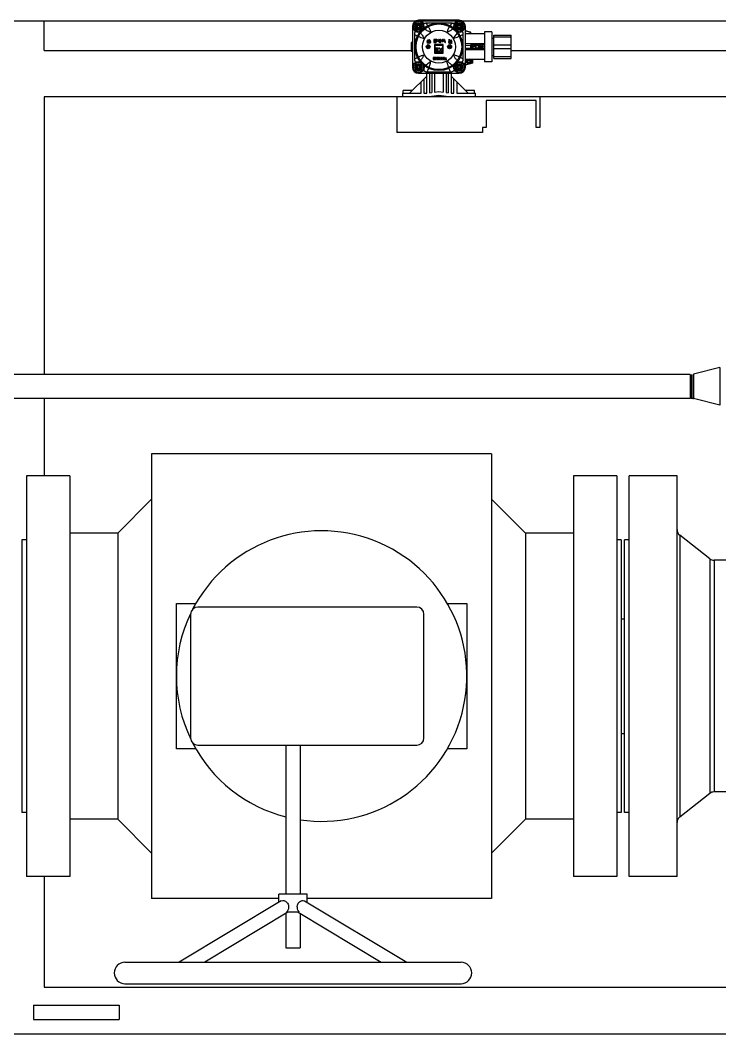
# Model space of a CAD drawing. Header units: millimetres. Extents: x 18255 to 228708, y -2217 to 146640.
# Drawn here: x 72876 to 73854, y 90208 to 91625 of the extents above; entities that cross this region are included whole.
import ezdxf

# ---------------------------------------------------------------- set-up
doc = ezdxf.new("R2010")
doc.units = ezdxf.units.MM
doc.layers.add('设备', color=8, linetype='Continuous')

msp = doc.modelspace()

# ---------------------------------------------------------------- linework, layer by layer
at = {"layer": '设备'}
for p, q in [((74148.1, 91624.1), (72615.4, 91624.1)), ((73429, 91624.1), (72871.7, 91624.1)), ((72909.7, 91583.2), (72909.7, 91624.1)), ((73431.4, 91616.7), (73432.3, 91618.3)), ((73432.3, 91618.3), (73434, 91618.3)), ((73490.2, 91625.2), (73433.2, 91625.2)), ((73434, 91618.3), (73434.9, 91616.7)), ((73479.5, 91621), (73443.8, 91621)), ((73488.4, 91616.7), (73489.3, 91618.3)), ((73489.3, 91618.3), (73491, 91618.3)), ((73491, 91618.3), (73491.9, 91616.7)), ((74298.1, 91624.1), (73494.3, 91624.1)), ((73424.7, 91616.7), (73424.7, 91559.7)), ((73427.7, 91605.6), (73427.7, 91571.1)), ((73432.3, 91615.2), (73431.4, 91616.7)), ((73434, 91615.2), (73432.3, 91615.2)), ((73434.9, 91616.7), (73434, 91615.2)), ((73489.3, 91615.2), (73488.4, 91616.7)), ((73491, 91615.2), (73489.3, 91615.2)), ((73491.9, 91616.7), (73491, 91615.2)), ((73495.7, 91571.1), (73495.7, 91605.6)), ((73498.7, 91559.7), (73498.7, 91616.7)), ((73506.1, 91608.7), (73498.7, 91610.6)), ((73498.7, 91610.5), (73506.1, 91608.7)), ((73506.1, 91606.2), (73498.7, 91606.2)), ((73506.1, 91608.7), (73506.1, 91606.2)), ((73525.6, 91606.2), (73506.1, 91606.2)), ((73535.6, 91609.2), (73525.6, 91609.2)), ((73525.6, 91609.2), (73525.6, 91567.2)), ((73535.6, 91609.2), (73535.6, 91567.2)), ((73538.6, 91604.5), (73562.6, 91604.5)), ((73538.6, 91571.9), (73538.6, 91604.5)), ((73562.6, 91571.9), (73562.6, 91604.5)), ((73424.7, 91594.2), (73422.7, 91594.2)), ((73422.7, 91594.2), (73422.7, 91582.2)), ((73445.3, 91596.5), (73445, 91596)), ((73445, 91596), (73446, 91595.7)), ((73445.1, 91595.6), (73445, 91595.5)), ((73445, 91595.5), (73445.3, 91594.1)), ((73445.6, 91594.5), (73445.1, 91595.6)), ((73446, 91596), (73445.3, 91596.5)), ((73445.3, 91594.1), (73445.4, 91593.4)), ((73445.4, 91593.4), (73445.9, 91593.6)), ((73445.4, 91588.2), (73446, 91589.3)), ((73446, 91594.5), (73445.6, 91594.5)), ((73445.8, 91593.8), (73445.6, 91594.3)), ((73445.6, 91594.3), (73446.1, 91594.3)), ((73445.9, 91593.7), (73445.8, 91593.8)), ((73445.9, 91593.6), (73445.9, 91593.7)), ((73446.1, 91598.1), (73446, 91598)), ((73446, 91598), (73446, 91596)), ((73446, 91595.7), (73446, 91594.5)), ((73446, 91589.3), (73447.3, 91589.3)), ((73446.5, 91597.9), (73446.1, 91598.1)), ((73446.1, 91594.3), (73446.1, 91592.7)), ((73446.1, 91592.7), (73446.7, 91592.9)), ((73446.5, 91595.8), (73446.5, 91597.9)), ((73447.2, 91595.3), (73446.5, 91595.8)), ((73446.5, 91595.4), (73447.1, 91595.2)), ((73446.5, 91594.5), (73446.5, 91595.4)), ((73447.3, 91594.5), (73446.5, 91594.5)), ((73446.5, 91594.3), (73446.7, 91594.3)), ((73446.5, 91593.3), (73446.5, 91594.3)), ((73446.7, 91593), (73446.5, 91593.3)), ((73446.8, 91595), (73446.7, 91594.7)), ((73446.7, 91594.7), (73448, 91594.7)), ((73446.7, 91594.3), (73446.9, 91594)), ((73446.7, 91592.9), (73446.7, 91593)), ((73448.8, 91595), (73446.8, 91595)), ((73447, 91595.9), (73446.9, 91595.7)), ((73446.9, 91595.7), (73448.8, 91595.7)), ((73446.9, 91594), (73447.3, 91594.4)), ((73448.8, 91595.9), (73447, 91595.9)), ((73447.1, 91593.9), (73447, 91593.7)), ((73447, 91593.7), (73448.1, 91593.7)), ((73447.1, 91595.2), (73447.2, 91595.2)), ((73448.1, 91593.9), (73447.1, 91593.9)), ((73447.2, 91595.2), (73447.2, 91595.3)), ((73447.5, 91596.5), (73447.3, 91596.2)), ((73447.3, 91596.2), (73447.3, 91596.1)), ((73447.3, 91596.1), (73447.4, 91596)), ((73447.3, 91594.4), (73447.3, 91594.5)), ((73447.3, 91589.3), (73447.9, 91588.2)), ((73447.4, 91596), (73448, 91596.4)), ((73447.6, 91596.8), (73447.5, 91596.5)), ((73447.7, 91597.2), (73447.6, 91597)), ((73447.6, 91597), (73447.6, 91596.8)), ((73447.9, 91597.2), (73447.7, 91597.2)), ((73448.2, 91597.6), (73447.9, 91597.5)), ((73447.9, 91597.5), (73447.9, 91597.4)), ((73447.9, 91597.4), (73448.7, 91597.4)), ((73448, 91597), (73447.9, 91597.2)), ((73448.2, 91596.8), (73448, 91597)), ((73448, 91596.4), (73448.2, 91596.8)), ((73448, 91594.7), (73448.1, 91593.9)), ((73448.1, 91593.7), (73448.1, 91592.7)), ((73448.1, 91592.7), (73448.7, 91593)), ((73448.5, 91597.9), (73448.2, 91597.6)), ((73448.6, 91598), (73448.5, 91597.9)), ((73448.5, 91594.7), (73449.6, 91594.7)), ((73448.5, 91593.9), (73448.5, 91594.7)), ((73449.9, 91593.9), (73448.5, 91593.9)), ((73448.5, 91593.7), (73449.2, 91593.7)), ((73448.5, 91593.2), (73448.5, 91593.7)), ((73448.7, 91593), (73448.5, 91593.2)), ((73448.7, 91598.1), (73448.6, 91598)), ((73449.1, 91597.9), (73448.7, 91598.1)), ((73448.7, 91597.4), (73448.8, 91597.3)), ((73448.8, 91597.3), (73448.8, 91595.9)), ((73448.8, 91595.7), (73448.8, 91595)), ((73448.9, 91595), (73449.4, 91595.2)), ((73450.2, 91595), (73448.9, 91595)), ((73449.2, 91597.6), (73449.1, 91597.9)), ((73449.3, 91595.9), (73449.2, 91597.6)), ((73449.2, 91593.7), (73449.5, 91593.3)), ((73450.3, 91595.9), (73449.3, 91595.9)), ((73449.3, 91595.7), (73449.6, 91595.7)), ((73449.3, 91595.4), (73449.3, 91595.7)), ((73449.4, 91595.3), (73449.3, 91595.4)), ((73449.4, 91595.2), (73449.4, 91595.3)), ((73449.5, 91593.3), (73449.6, 91593.3)), ((73449.6, 91595.7), (73449.8, 91595.3)), ((73449.6, 91594.7), (73449.8, 91594.3)), ((73449.6, 91593.3), (73450, 91593.8)), ((73449.8, 91595.3), (73449.9, 91595.3)), ((73449.8, 91594.3), (73449.9, 91594.3)), ((73449.9, 91595.3), (73450.4, 91595.8)), ((73449.9, 91594.3), (73450.3, 91594.8)), ((73450, 91593.8), (73449.9, 91593.9)), ((73450.3, 91594.8), (73450.2, 91595)), ((73450.4, 91595.8), (73450.3, 91595.9)), ((73457.7, 91598.2), (73454.7, 91598.2)), ((73454.7, 91598.2), (73454.7, 91594.2)), ((73454.7, 91594.2), (73457.7, 91594.2)), ((73455.2, 91597.7), (73457.7, 91597.7)), ((73455.2, 91596.4), (73455.2, 91597.7)), ((73457.3, 91596.4), (73455.2, 91596.4)), ((73455.2, 91595.9), (73457.3, 91595.9)), ((73455.2, 91594.7), (73455.2, 91595.9)), ((73457.7, 91594.7), (73455.2, 91594.7)), ((73467.7, 91591.2), (73455.7, 91591.2)), ((73455.7, 91591.2), (73455.7, 91579.2)), ((73456.7, 91590.2), (73466.7, 91590.2)), ((73456.7, 91580.2), (73456.7, 91590.2)), ((73457.3, 91595.9), (73457.3, 91596.4)), ((73457.7, 91597.7), (73457.7, 91598.2)), ((73457.7, 91594.2), (73457.7, 91594.7)), ((73458.3, 91598.2), (73459.5, 91596.9)), ((73458.8, 91598.2), (73458.3, 91598.2)), ((73459.5, 91596.9), (73458.3, 91595.5)), ((73458.3, 91595.5), (73458.8, 91595.5)), ((73459.7, 91597.1), (73458.8, 91598.2)), ((73458.8, 91595.5), (73459.7, 91596.6)), ((73460.7, 91598.2), (73459.7, 91597.1)), ((73459.7, 91596.6), (73460.7, 91595.5)), ((73460, 91596.9), (73461.2, 91598.2)), ((73461.2, 91595.5), (73460, 91596.9)), ((73461.2, 91598.2), (73460.7, 91598.2)), ((73460.7, 91595.5), (73461.2, 91595.5)), ((73461.9, 91597.5), (73461.8, 91597.1)), ((73461.8, 91597.1), (73462.3, 91597.1)), ((73462.2, 91597.9), (73461.9, 91597.5)), ((73462.2, 91595.9), (73462.1, 91595.5)), ((73462.1, 91595.5), (73462.1, 91595.2)), ((73462.1, 91595.2), (73462.2, 91594.8)), ((73462.6, 91598.1), (73462.2, 91597.9)), ((73462.5, 91596.2), (73462.2, 91595.9)), ((73462.2, 91594.8), (73462.5, 91594.5)), ((73462.3, 91597.1), (73462.4, 91597.4)), ((73462.4, 91597.4), (73462.7, 91597.6)), ((73462.8, 91596.4), (73462.5, 91596.2)), ((73462.5, 91594.5), (73462.8, 91594.3)), ((73463, 91598.2), (73462.6, 91598.1)), ((73462.6, 91595.4), (73462.7, 91595.7)), ((73462.6, 91595.3), (73462.6, 91595.4)), ((73462.7, 91595), (73462.6, 91595.3)), ((73462.7, 91597.6), (73463, 91597.7)), ((73462.7, 91595.7), (73462.9, 91595.9)), ((73462.9, 91594.8), (73462.7, 91595)), ((73463.2, 91596.4), (73462.8, 91596.4)), ((73462.8, 91594.3), (73463.2, 91594.2)), ((73462.9, 91595.9), (73463.2, 91595.9)), ((73463.2, 91594.7), (73462.9, 91594.8)), ((73463.7, 91598.2), (73463, 91598.2)), ((73463, 91597.7), (73463.7, 91597.7)), ((73463.7, 91596.4), (73463.2, 91596.4)), ((73463.2, 91595.9), (73463.7, 91595.9)), ((73463.7, 91594.7), (73463.2, 91594.7)), ((73463.2, 91594.2), (73463.6, 91594.2)), ((73463.6, 91594.2), (73464, 91594.3)), ((73464.1, 91598.1), (73463.7, 91598.2)), ((73463.7, 91597.7), (73464, 91597.6)), ((73464, 91596.5), (73463.7, 91596.4)), ((73463.7, 91595.9), (73464.1, 91596)), ((73463.9, 91594.8), (73463.7, 91594.7)), ((73464.1, 91595), (73463.9, 91594.8)), ((73464, 91597.6), (73464.2, 91597.5)), ((73464.2, 91596.7), (73464, 91596.5)), ((73464, 91594.3), (73464.3, 91594.6)), ((73464.4, 91598), (73464.1, 91598.1)), ((73464.1, 91596), (73464.4, 91596.2)), ((73464.2, 91595.2), (73464.1, 91595)), ((73464.2, 91597.5), (73464.4, 91597.2)), ((73464.4, 91597), (73464.2, 91596.7)), ((73464.7, 91595.2), (73464.2, 91595.2)), ((73464.3, 91594.6), (73464.6, 91594.9)), ((73464.7, 91597.6), (73464.4, 91598)), ((73464.4, 91597.2), (73464.4, 91597)), ((73464.4, 91596.2), (73464.7, 91596.5)), ((73464.6, 91594.9), (73464.7, 91595.2)), ((73464.9, 91597.3), (73464.7, 91597.6)), ((73464.7, 91596.5), (73464.9, 91596.9)), ((73464.9, 91596.9), (73464.9, 91597.3)), ((73465.7, 91597.8), (73465.6, 91597.5)), ((73465.6, 91597.5), (73465.6, 91597.2)), ((73465.6, 91597.2), (73465.7, 91596.9)), ((73466, 91596.2), (73465.6, 91596.2)), ((73465.6, 91596.2), (73465.6, 91596)), ((73465.6, 91596), (73465.7, 91595.9)), ((73465.9, 91598.1), (73465.7, 91597.8)), ((73465.7, 91596.9), (73465.9, 91596.7)), ((73465.7, 91595.9), (73465.8, 91595.7)), ((73465.8, 91595.7), (73466, 91595.6)), ((73466.1, 91598.1), (73465.9, 91598.1)), ((73465.9, 91596.7), (73466.2, 91596.5)), ((73466.1, 91596), (73466, 91596.2)), ((73466, 91595.6), (73466.6, 91595.5)), ((73466.4, 91598.2), (73466.1, 91598.1)), ((73466.2, 91595.9), (73466.1, 91596)), ((73466.2, 91596.5), (73466.7, 91596.4)), ((73466.6, 91595.9), (73466.2, 91595.9)), ((73466.9, 91598.2), (73466.4, 91598.2)), ((73467.1, 91595.9), (73466.6, 91595.9)), ((73466.6, 91595.5), (73467.1, 91595.5)), ((73466.7, 91596.4), (73467.7, 91596.4)), ((73466.7, 91590.2), (73466.7, 91580.2)), ((73467.3, 91598.1), (73466.9, 91598.2)), ((73467.4, 91595.9), (73467.1, 91595.9)), ((73467.1, 91595.5), (73467.6, 91595.6)), ((73467.6, 91598), (73467.3, 91598.1)), ((73467.6, 91596), (73467.4, 91595.9)), ((73467.7, 91597.8), (73467.6, 91598)), ((73467.7, 91596.2), (73467.6, 91596)), ((73467.6, 91595.6), (73467.8, 91595.8)), ((73467.8, 91598.2), (73467.7, 91598.1)), ((73467.7, 91598.1), (73467.7, 91597.8)), ((73467.7, 91596.4), (73467.7, 91596.2)), ((73467.7, 91579.2), (73467.7, 91591.2)), ((73468.2, 91598.2), (73467.8, 91598.2)), ((73467.8, 91595.8), (73468, 91595.9)), ((73468, 91595.9), (73468.1, 91596.2)), ((73468.1, 91597.6), (73468.2, 91598)), ((73468.1, 91596.2), (73468.1, 91597.6)), ((73468.2, 91598), (73468.2, 91598.2)), ((73469.7, 91595.9), (73468.9, 91595.9)), ((73468.9, 91595.9), (73468.9, 91595.5)), ((73468.9, 91595.5), (73469.7, 91595.5)), ((73470.2, 91598.2), (73469.7, 91598.2)), ((73469.7, 91598.2), (73469.7, 91595.9)), ((73469.7, 91595.5), (73469.7, 91595)), ((73469.7, 91595), (73469.8, 91594.7)), ((73469.8, 91594.7), (73470, 91594.5)), ((73470, 91594.5), (73470.3, 91594.3)), ((73470.2, 91595.9), (73470.2, 91598.2)), ((73470.9, 91595.9), (73470.2, 91595.9)), ((73470.2, 91595.5), (73470.9, 91595.5)), ((73470.2, 91595.1), (73470.2, 91595.5)), ((73470.2, 91594.8), (73470.2, 91595.1)), ((73470.4, 91594.7), (73470.2, 91594.8)), ((73470.3, 91594.3), (73470.7, 91594.2)), ((73470.6, 91594.6), (73470.4, 91594.7)), ((73471.1, 91594.5), (73470.6, 91594.6)), ((73470.7, 91594.2), (73471.1, 91594.2)), ((73470.9, 91595.5), (73470.9, 91595.9)), ((73471.1, 91594.2), (73471.1, 91594.5)), ((73475.1, 91595.6), (73475, 91595.3)), ((73475, 91595.3), (73476.8, 91595.3)), ((73476.7, 91595.6), (73475.1, 91595.6)), ((73475.3, 91598), (73475.2, 91597.9)), ((73475.2, 91597.9), (73475.4, 91597.9)), ((73476.3, 91597.9), (73475.3, 91598)), ((73475.5, 91594.7), (73475.3, 91594.5)), ((73475.3, 91594.5), (73475.3, 91594.3)), ((73475.3, 91594.3), (73475.4, 91594.2)), ((73475.4, 91597.9), (73475.8, 91597.8)), ((73475.4, 91594.2), (73475.6, 91594.1)), ((73475.4, 91588.2), (73476, 91589.3)), ((73475.8, 91594.7), (73475.5, 91594.7)), ((73475.6, 91594.1), (73475.6, 91593.9)), ((73475.6, 91593.9), (73475.7, 91593.9)), ((73475.7, 91593.9), (73475.7, 91593.6)), ((73475.7, 91593.6), (73475.8, 91593.4)), ((73475.8, 91597.8), (73476.4, 91597.5)), ((73475.9, 91594.6), (73475.8, 91594.7)), ((73475.8, 91593.4), (73475.8, 91593.3)), ((73475.8, 91593.3), (73475.9, 91593.3)), ((73476, 91594.3), (73475.9, 91594.6)), ((73475.9, 91593.3), (73476, 91593.6)), ((73476.1, 91594.1), (73476, 91594.3)), ((73476, 91593.6), (73477.6, 91593.6)), ((73476, 91589.3), (73477.3, 91589.3)), ((73476.1, 91593.9), (73476.1, 91594.1)), ((73479.3, 91593.9), (73476.1, 91593.9)), ((73476.6, 91596.6), (73476.2, 91596.6)), ((73476.2, 91596.6), (73476.2, 91596.5)), ((73476.2, 91596.5), (73476.7, 91595.6)), ((73476.9, 91597.7), (73476.3, 91597.9)), ((73476.4, 91597.5), (73476.9, 91597.3)), ((73477.3, 91596.9), (73476.6, 91596.6)), ((73476.8, 91595.3), (73477.4, 91594)), ((73477.4, 91597.4), (73476.9, 91597.7)), ((73476.9, 91597.3), (73477.3, 91596.9)), ((73477.2, 91592.7), (73477.1, 91592.6)), ((73477.1, 91592.6), (73477.2, 91592.6)), ((73477.3, 91593), (73477.2, 91592.7)), ((73477.2, 91592.6), (73477.6, 91592.8)), ((73477.7, 91594.6), (73477.3, 91595.3)), ((73477.3, 91595.3), (73479.5, 91595.3)), ((73477.4, 91593.2), (73477.3, 91593)), ((73477.3, 91589.3), (73477.9, 91588.2)), ((73477.8, 91597.1), (73477.4, 91597.4)), ((73477.4, 91594), (73478, 91594.3)), ((73477.6, 91593.6), (73477.4, 91593.4)), ((73477.4, 91593.4), (73477.4, 91593.2)), ((73477.6, 91592.8), (73477.9, 91592.9)), ((73478, 91594.3), (73477.7, 91594.6)), ((73478, 91593.3), (73477.7, 91593.6)), ((73477.7, 91593.6), (73479.3, 91593.6)), ((73478.8, 91597.6), (73477.8, 91597.1)), ((73477.9, 91592.9), (73478, 91593.1)), ((73478, 91593.1), (73478, 91593.3)), ((73478.1, 91596.7), (73479.1, 91597.1)), ((73478.7, 91595.6), (73478.1, 91596.7)), ((73480.1, 91595.6), (73478.7, 91595.6)), ((73479.3, 91597.9), (73478.8, 91597.6)), ((73479, 91594.4), (73479.3, 91593.9)), ((73479.2, 91594.4), (73479, 91594.4)), ((73479.1, 91597.1), (73479.3, 91597.3)), ((73479.5, 91594.1), (73479.2, 91594.4)), ((73479.4, 91597.9), (73479.3, 91597.9)), ((73479.3, 91597.3), (73479.5, 91597.5)), ((73479.3, 91593.6), (73479.5, 91593.4)), ((73479.5, 91597.9), (73479.4, 91597.9)), ((73479.5, 91597.5), (73479.5, 91597.9)), ((73479.5, 91595.3), (73479.7, 91594.9)), ((73479.8, 91594), (73479.5, 91594.1)), ((73479.5, 91593.4), (73479.6, 91593.4)), ((73479.6, 91593.4), (73480.1, 91593.9)), ((73479.7, 91594.9), (73479.8, 91594.9)), ((73479.8, 91594.9), (73480.2, 91595.4)), ((73480, 91593.9), (73479.8, 91594)), ((73480.1, 91593.9), (73480, 91593.9)), ((73480.2, 91595.4), (73480.1, 91595.6)), ((73498.7, 91592.7), (73525.6, 91592.7)), ((73498.7, 91590.2), (73506.1, 91590)), ((73506.1, 91590), (73506.1, 91586.4)), ((73525.6, 91591.2), (73506.6, 91591.2)), ((73506.6, 91585.2), (73506.6, 91591.2)), ((73509.5, 91590.2), (73507.7, 91590.2)), ((73507.7, 91590.2), (73507.7, 91586.2)), ((73508, 91589.7), (73509.5, 91589.7)), ((73508, 91588.4), (73508, 91589.7)), ((73509.5, 91589.7), (73509.5, 91590.2)), ((73509.9, 91590.2), (73510.6, 91588.9)), ((73510.2, 91590.2), (73509.9, 91590.2)), ((73510.6, 91588.9), (73509.9, 91587.5)), ((73510.7, 91589.1), (73510.2, 91590.2)), ((73510.2, 91587.5), (73510.7, 91588.6)), ((73511.3, 91590.2), (73510.7, 91589.1)), ((73510.7, 91588.6), (73511.3, 91587.5)), ((73510.9, 91588.9), (73511.6, 91590.2)), ((73511.6, 91587.5), (73510.9, 91588.9)), ((73511.6, 91590.2), (73511.3, 91590.2)), ((73512.1, 91589.7), (73512, 91589.6)), ((73512, 91589.6), (73512, 91589.2)), ((73512, 91589.2), (73512, 91588.5)), ((73512, 91588.5), (73512, 91588.2)), ((73512.2, 91590), (73512.1, 91589.7)), ((73512.4, 91590.1), (73512.2, 91590)), ((73512.2, 91589.1), (73512.3, 91589.6)), ((73512.2, 91588.6), (73512.2, 91589.1)), ((73512.3, 91588.4), (73512.2, 91588.6)), ((73512.3, 91589.6), (73512.5, 91589.7)), ((73512.6, 91590.2), (73512.4, 91590.1)), ((73512.5, 91589.7), (73512.7, 91589.8)), ((73512.9, 91590.2), (73512.6, 91590.2)), ((73512.7, 91589.8), (73512.9, 91589.8)), ((73513.1, 91590.1), (73512.9, 91590.2)), ((73512.9, 91589.8), (73513.1, 91589.7)), ((73513.2, 91590.1), (73513.1, 91590.1)), ((73513.1, 91589.7), (73513.2, 91589.6)), ((73513.3, 91589.9), (73513.2, 91590.1)), ((73513.2, 91589.6), (73513.3, 91589.3)), ((73513.3, 91588.4), (73513.2, 91588.2)), ((73513.6, 91590.2), (73513.3, 91590.2)), ((73513.3, 91590.2), (73513.3, 91589.7)), ((73513.3, 91589.7), (73513.3, 91589.9)), ((73513.3, 91589.3), (73513.3, 91588.4)), ((73513.6, 91586.2), (73513.6, 91590.2)), ((73514, 91590.2), (73516.5, 91590.2)), ((73514, 91586.1), (73514, 91590.2)), ((73516.5, 91590.2), (73516.5, 91586.1)), ((73517.4, 91589.6), (73517.3, 91589.3)), ((73517.3, 91589.3), (73517.3, 91588.9)), ((73517.3, 91588.9), (73517.3, 91587.6)), ((73517.6, 91590), (73517.4, 91589.6)), ((73517.8, 91590.1), (73517.6, 91590)), ((73517.6, 91589.2), (73517.7, 91589.5)), ((73517.6, 91588.9), (73517.6, 91589.2)), ((73517.6, 91587.6), (73517.6, 91588.9)), ((73517.7, 91589.5), (73517.9, 91589.6)), ((73518.1, 91590.2), (73517.8, 91590.1)), ((73517.9, 91589.6), (73518.1, 91589.7)), ((73518.5, 91590.2), (73518.1, 91590.2)), ((73518.1, 91589.7), (73518.5, 91589.7)), ((73518.8, 91590.1), (73518.5, 91590.2)), ((73518.5, 91589.7), (73518.7, 91589.6)), ((73518.7, 91589.6), (73518.9, 91589.5)), ((73519, 91590), (73518.8, 91590.1)), ((73518.9, 91589.5), (73518.9, 91589.2)), ((73518.9, 91589.2), (73519.2, 91589.2)), ((73519.2, 91589.6), (73519, 91590)), ((73519.2, 91589.2), (73519.2, 91589.6)), ((73520.7, 91590.2), (73520.4, 91590.2)), ((73520.4, 91590.2), (73520.4, 91586.7)), ((73520.7, 91586.7), (73520.7, 91590.2)), ((73522, 91589.1), (73521.9, 91588.5)), ((73521.9, 91588.5), (73521.9, 91587.9)), ((73522.1, 91589.6), (73522, 91589.1)), ((73522.2, 91589.9), (73522.1, 91589.6)), ((73522.5, 91590.1), (73522.2, 91589.9)), ((73522.2, 91589), (73522.3, 91589.3)), ((73522.2, 91588.8), (73522.2, 91589)), ((73522.3, 91588.5), (73522.2, 91588.8)), ((73522.3, 91589.3), (73522.4, 91589.6)), ((73522.4, 91588.4), (73522.3, 91588.5)), ((73522.4, 91589.6), (73522.5, 91589.7)), ((73522.7, 91590.2), (73522.5, 91590.1)), ((73522.5, 91589.7), (73522.7, 91589.8)), ((73523, 91590.2), (73522.7, 91590.2)), ((73522.7, 91589.8), (73523, 91589.8)), ((73523.2, 91590.1), (73523, 91590.2)), ((73523, 91589.8), (73523.2, 91589.7)), ((73523.5, 91589.9), (73523.2, 91590.1)), ((73523.2, 91589.7), (73523.3, 91589.6)), ((73523.3, 91589.6), (73523.4, 91589.3)), ((73523.4, 91588.5), (73523.3, 91588.4)), ((73523.4, 91589.3), (73523.5, 91589)), ((73523.5, 91588.8), (73523.4, 91588.5)), ((73523.6, 91589.6), (73523.5, 91589.9)), ((73523.5, 91589), (73523.5, 91588.8)), ((73523.7, 91589.1), (73523.6, 91589.6)), ((73523.6, 91588.3), (73523.7, 91588.7)), ((73523.7, 91588.7), (73523.7, 91589.1)), ((73535.6, 91600.2), (73538.6, 91600.2)), ((73538.6, 91601.9), (73562.6, 91601.9)), ((73538.6, 91590.8), (73562.6, 91590.8)), ((72909.7, 91583.2), (73422.7, 91583.2)), ((73422.7, 91582.2), (73424.7, 91582.2)), ((73446, 91587.2), (73445.4, 91588.2)), ((73447.3, 91587.2), (73446, 91587.2)), ((73447.9, 91588.2), (73447.3, 91587.2)), ((73455.7, 91579.2), (73467.7, 91579.2)), ((73466.7, 91580.2), (73456.7, 91580.2)), ((73461.2, 91586.2), (73457.5, 91586.2)), ((73457.5, 91586.2), (73457.5, 91581.2)), ((73457.5, 91581.2), (73461.2, 91581.2)), ((73458.1, 91585.6), (73461.2, 91585.6)), ((73458.1, 91583.9), (73458.1, 91585.6)), ((73460.8, 91583.9), (73458.1, 91583.9)), ((73458.1, 91583.3), (73460.8, 91583.3)), ((73458.1, 91581.9), (73458.1, 91583.3)), ((73461.2, 91581.9), (73458.1, 91581.9)), ((73460.8, 91583.3), (73460.8, 91583.9)), ((73461.2, 91585.6), (73461.2, 91586.2)), ((73461.2, 91581.2), (73461.2, 91581.9)), ((73462, 91586.2), (73463.8, 91583.7)), ((73462.7, 91586.2), (73462, 91586.2)), ((73463.8, 91583.7), (73462, 91581.2)), ((73462, 91581.2), (73462.7, 91581.2)), ((73464.1, 91584.2), (73462.7, 91586.2)), ((73462.7, 91581.2), (73464.1, 91583.3)), ((73465.6, 91586.2), (73464.1, 91584.2)), ((73464.1, 91583.3), (73465.6, 91581.2)), ((73464.4, 91583.7), (73466.2, 91586.2)), ((73466.2, 91581.2), (73464.4, 91583.7)), ((73466.2, 91586.2), (73465.6, 91586.2)), ((73465.6, 91581.2), (73466.2, 91581.2)), ((73476, 91587.2), (73475.4, 91588.2)), ((73477.3, 91587.2), (73476, 91587.2)), ((73477.9, 91588.2), (73477.3, 91587.2)), ((73498.7, 91586.3), (73506.1, 91586.4)), ((73525.6, 91583.7), (73498.7, 91583.7)), ((73525.6, 91585.2), (73506.6, 91585.2)), ((73507.7, 91586.2), (73509.5, 91586.2)), ((73509.3, 91588.4), (73508, 91588.4)), ((73508, 91587.9), (73509.3, 91587.9)), ((73508, 91586.7), (73508, 91587.9)), ((73509.5, 91586.7), (73508, 91586.7)), ((73509.3, 91587.9), (73509.3, 91588.4)), ((73509.5, 91586.2), (73509.5, 91586.7)), ((73509.9, 91587.5), (73510.2, 91587.5)), ((73511.3, 91587.5), (73511.6, 91587.5)), ((73512, 91588.2), (73512.1, 91588)), ((73512.1, 91588), (73512.2, 91587.8)), ((73512.2, 91587.8), (73512.4, 91587.6)), ((73512.4, 91588.1), (73512.3, 91588.4)), ((73512.6, 91587.9), (73512.4, 91588.1)), ((73512.4, 91587.6), (73512.6, 91587.5)), ((73512.9, 91587.9), (73512.6, 91587.9)), ((73512.6, 91587.5), (73512.9, 91587.5)), ((73513.1, 91588), (73512.9, 91587.9)), ((73512.9, 91587.5), (73513.1, 91587.6)), ((73513.2, 91588.2), (73513.1, 91588)), ((73513.1, 91587.6), (73513.2, 91587.7)), ((73513.2, 91587.7), (73513.3, 91587.9)), ((73513.3, 91588), (73513.3, 91586.2)), ((73513.3, 91587.9), (73513.3, 91588)), ((73513.3, 91586.2), (73513.6, 91586.2)), ((73516.5, 91586.1), (73514, 91586.1)), ((73517.3, 91587.6), (73517.3, 91587.2)), ((73517.3, 91587.2), (73517.4, 91586.8)), ((73517.4, 91586.8), (73517.6, 91586.5)), ((73517.6, 91587.3), (73517.6, 91587.6)), ((73517.7, 91587), (73517.6, 91587.3)), ((73517.6, 91586.5), (73517.8, 91586.3)), ((73517.9, 91586.8), (73517.7, 91587)), ((73517.8, 91586.3), (73518.1, 91586.2)), ((73518.1, 91586.7), (73517.9, 91586.8)), ((73518.5, 91586.7), (73518.1, 91586.7)), ((73518.1, 91586.2), (73518.5, 91586.2)), ((73518.7, 91586.8), (73518.5, 91586.7)), ((73518.5, 91586.2), (73518.8, 91586.3)), ((73518.9, 91587), (73518.7, 91586.8)), ((73518.8, 91586.3), (73519, 91586.5)), ((73519.2, 91587.3), (73518.9, 91587.3)), ((73518.9, 91587.3), (73518.9, 91587)), ((73519, 91586.5), (73519.2, 91586.8)), ((73519.2, 91586.8), (73519.2, 91587.3)), ((73520.4, 91586.7), (73519.6, 91586.7)), ((73519.6, 91586.7), (73519.6, 91586.2)), ((73519.6, 91586.2), (73521.5, 91586.2)), ((73521.5, 91586.7), (73520.7, 91586.7)), ((73521.5, 91586.2), (73521.5, 91586.7)), ((73521.9, 91587.9), (73522, 91587.3)), ((73522, 91587.3), (73522.1, 91586.9)), ((73522.1, 91586.9), (73522.2, 91586.6)), ((73522.2, 91588.1), (73522.5, 91587.8)), ((73522.2, 91587.9), (73522.2, 91588.1)), ((73522.2, 91587.4), (73522.2, 91587.9)), ((73522.3, 91587.2), (73522.2, 91587.4)), ((73522.2, 91586.6), (73522.5, 91586.3)), ((73522.4, 91586.9), (73522.3, 91587.2)), ((73522.5, 91588.2), (73522.4, 91588.4)), ((73522.5, 91586.7), (73522.4, 91586.9)), ((73522.7, 91588.1), (73522.5, 91588.2)), ((73522.5, 91587.8), (73522.7, 91587.7)), ((73522.7, 91586.7), (73522.5, 91586.7)), ((73522.5, 91586.3), (73522.7, 91586.2)), ((73523, 91588.1), (73522.7, 91588.1)), ((73522.7, 91587.7), (73523, 91587.7)), ((73523, 91586.7), (73522.7, 91586.7)), ((73522.7, 91586.2), (73522.9, 91586.2)), ((73522.9, 91586.2), (73523.2, 91586.3)), ((73523.2, 91588.2), (73523, 91588.1)), ((73523, 91587.7), (73523.2, 91587.8)), ((73523.1, 91586.7), (73523, 91586.7)), ((73523.3, 91586.9), (73523.1, 91586.7)), ((73523.3, 91588.4), (73523.2, 91588.2)), ((73523.2, 91587.8), (73523.5, 91588)), ((73523.2, 91586.3), (73523.4, 91586.6)), ((73523.4, 91587.2), (73523.3, 91586.9)), ((73523.6, 91587.2), (73523.4, 91587.2)), ((73523.4, 91586.6), (73523.6, 91586.9)), ((73523.5, 91588), (73523.6, 91588.3)), ((73523.6, 91586.9), (73523.6, 91587.2)), ((73535.6, 91576.2), (73538.6, 91576.2)), ((73538.6, 91585.6), (73562.6, 91585.6)), ((73538.6, 91574.5), (73562.6, 91574.5)), ((73562.6, 91583.2), (74329.6, 91583.2)), ((73431.4, 91559.7), (73432.3, 91561.3)), ((73432.3, 91561.3), (73434, 91561.3)), ((73434, 91561.3), (73434.9, 91559.7)), ((73455.9, 91573.2), (73453.7, 91573.2)), ((73453.7, 91573.2), (73453.7, 91570.2)), ((73453.7, 91570.2), (73455.9, 91570.2)), ((73454, 91572.9), (73455.9, 91572.9)), ((73454, 91571.8), (73454, 91572.9)), ((73455.7, 91571.8), (73454, 91571.8)), ((73454, 91571.4), (73455.7, 91571.4)), ((73454, 91570.6), (73454, 91571.4)), ((73455.9, 91570.6), (73454, 91570.6)), ((73455.7, 91571.4), (73455.7, 91571.8)), ((73455.9, 91572.9), (73455.9, 91573.2)), ((73455.9, 91570.2), (73455.9, 91570.6)), ((73456.5, 91572.7), (73456.4, 91572.4)), ((73456.4, 91572.4), (73456.8, 91572.4)), ((73456.7, 91573), (73456.5, 91572.7)), ((73456.7, 91571.4), (73456.6, 91571.2)), ((73456.6, 91571.2), (73456.6, 91570.9)), ((73456.6, 91570.9), (73456.7, 91570.7)), ((73457, 91573.2), (73456.7, 91573)), ((73456.9, 91571.7), (73456.7, 91571.4)), ((73456.7, 91570.7), (73456.9, 91570.4)), ((73456.8, 91572.6), (73457, 91572.8)), ((73456.8, 91572.4), (73456.8, 91572.6)), ((73457.2, 91571.8), (73456.9, 91571.7)), ((73456.9, 91570.4), (73457.2, 91570.3)), ((73457.3, 91573.2), (73457, 91573.2)), ((73457, 91572.8), (73457.3, 91572.9)), ((73457, 91571.3), (73457.2, 91571.4)), ((73457, 91571.1), (73457, 91571.3)), ((73457, 91571), (73457, 91571.1)), ((73457, 91570.8), (73457, 91571)), ((73457.2, 91570.7), (73457, 91570.8)), ((73457.4, 91571.9), (73457.2, 91571.8)), ((73457.2, 91571.4), (73457.4, 91571.5)), ((73457.4, 91570.6), (73457.2, 91570.7)), ((73457.2, 91570.3), (73457.4, 91570.2)), ((73457.8, 91573.2), (73457.3, 91573.2)), ((73457.3, 91572.9), (73457.8, 91572.9)), ((73457.8, 91571.9), (73457.4, 91571.9)), ((73457.4, 91571.5), (73457.8, 91571.5)), ((73457.8, 91570.6), (73457.4, 91570.6)), ((73457.4, 91570.2), (73457.7, 91570.2)), ((73457.7, 91570.2), (73458, 91570.3)), ((73458.1, 91573.2), (73457.8, 91573.2)), ((73457.8, 91572.9), (73458, 91572.8)), ((73458, 91572), (73457.8, 91571.9)), ((73457.8, 91571.5), (73458.1, 91571.6)), ((73458, 91570.7), (73457.8, 91570.6)), ((73458, 91572.8), (73458.2, 91572.7)), ((73458.2, 91572.1), (73458, 91572)), ((73458.1, 91570.8), (73458, 91570.7)), ((73458, 91570.3), (73458.3, 91570.5)), ((73458.3, 91573), (73458.1, 91573.2)), ((73458.1, 91571.6), (73458.3, 91571.7)), ((73458.2, 91570.9), (73458.1, 91570.8)), ((73458.2, 91572.7), (73458.3, 91572.5)), ((73458.3, 91572.3), (73458.2, 91572.1)), ((73458.5, 91570.9), (73458.2, 91570.9)), ((73458.6, 91572.8), (73458.3, 91573)), ((73458.3, 91572.5), (73458.3, 91572.3)), ((73458.3, 91571.7), (73458.6, 91572)), ((73458.3, 91570.5), (73458.5, 91570.7)), ((73458.5, 91570.7), (73458.5, 91570.9)), ((73458.7, 91572.5), (73458.6, 91572.8)), ((73458.6, 91572), (73458.7, 91572.2)), ((73458.7, 91572.2), (73458.7, 91572.5)), ((73461.5, 91573.2), (73459.2, 91573.2)), ((73459.2, 91573.2), (73459.2, 91572.9)), ((73459.2, 91572.9), (73461, 91571.3)), ((73459.3, 91570.9), (73459.3, 91570.7)), ((73459.6, 91570.9), (73459.3, 91570.9)), ((73459.3, 91570.7), (73459.6, 91570.4)), ((73459.7, 91570.7), (73459.6, 91570.9)), ((73459.6, 91570.4), (73459.8, 91570.3)), ((73461.3, 91571.5), (73459.7, 91572.9)), ((73459.7, 91572.9), (73461.5, 91572.9)), ((73459.9, 91570.6), (73459.7, 91570.7)), ((73459.8, 91570.3), (73460.3, 91570.2)), ((73460.2, 91570.6), (73459.9, 91570.6)), ((73460.5, 91570.6), (73460.2, 91570.6)), ((73460.3, 91570.2), (73460.5, 91570.2)), ((73460.8, 91570.6), (73460.5, 91570.6)), ((73460.5, 91570.2), (73460.9, 91570.3)), ((73461, 91570.7), (73460.8, 91570.6)), ((73460.9, 91570.3), (73461.2, 91570.4)), ((73461, 91571.3), (73461.1, 91571.1)), ((73461.1, 91570.9), (73461, 91570.7)), ((73461.1, 91571.1), (73461.1, 91570.9)), ((73461.2, 91570.4), (73461.4, 91570.7)), ((73461.4, 91571.3), (73461.3, 91571.5)), ((73461.5, 91571.1), (73461.4, 91571.3)), ((73461.4, 91570.7), (73461.5, 91570.9)), ((73461.5, 91572.9), (73461.5, 91573.2)), ((73461.5, 91570.9), (73461.5, 91571.1)), ((73462.1, 91572.5), (73462, 91572.3)), ((73462, 91572.3), (73462, 91572)), ((73462, 91572), (73462, 91571.4)), ((73462, 91571.4), (73462, 91571.1)), ((73462, 91571.1), (73462.1, 91570.9)), ((73462.2, 91572.8), (73462.1, 91572.5)), ((73462.1, 91570.9), (73462.2, 91570.7)), ((73462.4, 91573), (73462.2, 91572.8)), ((73462.2, 91570.7), (73462.4, 91570.5)), ((73462.3, 91572.3), (73462.6, 91572.7)), ((73462.3, 91572), (73462.3, 91572.3)), ((73462.3, 91571.5), (73462.3, 91572)), ((73462.3, 91571.1), (73462.3, 91571.5)), ((73462.6, 91570.7), (73462.3, 91571.1)), ((73462.7, 91573.2), (73462.4, 91573)), ((73462.4, 91570.5), (73462.7, 91570.3)), ((73462.6, 91572.7), (73462.8, 91572.9)), ((73462.8, 91570.6), (73462.6, 91570.7)), ((73463.1, 91573.2), (73462.7, 91573.2)), ((73462.7, 91570.3), (73463.1, 91570.2)), ((73462.8, 91572.9), (73463.1, 91572.9)), ((73463.1, 91570.6), (73462.8, 91570.6)), ((73463.5, 91573.2), (73463.1, 91573.2)), ((73463.1, 91572.9), (73463.4, 91572.9)), ((73463.4, 91570.6), (73463.1, 91570.6)), ((73463.1, 91570.2), (73463.5, 91570.3)), ((73463.4, 91572.9), (73463.6, 91572.7)), ((73463.6, 91570.7), (73463.4, 91570.6)), ((73463.8, 91573), (73463.5, 91573.2)), ((73463.5, 91570.3), (73463.8, 91570.5)), ((73463.6, 91572.7), (73463.8, 91572.3)), ((73463.8, 91571.1), (73463.6, 91570.7)), ((73464, 91572.8), (73463.8, 91573)), ((73463.8, 91572.3), (73463.9, 91572)), ((73463.9, 91571.5), (73463.8, 91571.1)), ((73463.8, 91570.5), (73464, 91570.7)), ((73463.9, 91572), (73463.9, 91571.5)), ((73464.1, 91572.5), (73464, 91572.8)), ((73464, 91570.7), (73464.1, 91570.9)), ((73464.2, 91572.3), (73464.1, 91572.5)), ((73464.1, 91570.9), (73464.2, 91571.1)), ((73464.2, 91572), (73464.2, 91572.3)), ((73464.2, 91571.4), (73464.2, 91572)), ((73464.2, 91571.1), (73464.2, 91571.4)), ((73464.8, 91572.3), (73464.7, 91572)), ((73464.7, 91572), (73464.7, 91571.4)), ((73464.7, 91571.4), (73464.8, 91571.1)), ((73465, 91572.8), (73464.8, 91572.5)), ((73464.8, 91572.5), (73464.8, 91572.3)), ((73464.8, 91571.1), (73464.8, 91570.9)), ((73464.8, 91570.9), (73465, 91570.7)), ((73465.2, 91573), (73465, 91572.8)), ((73465, 91572), (73465.1, 91572.3)), ((73465, 91571.5), (73465, 91572)), ((73465.1, 91571.1), (73465, 91571.5)), ((73465, 91570.7), (73465.2, 91570.5)), ((73465.1, 91572.3), (73465.3, 91572.7)), ((73465.3, 91570.7), (73465.1, 91571.1)), ((73465.5, 91573.2), (73465.2, 91573)), ((73465.2, 91570.5), (73465.5, 91570.3)), ((73465.3, 91572.7), (73465.5, 91572.9)), ((73465.5, 91570.6), (73465.3, 91570.7)), ((73465.8, 91573.2), (73465.5, 91573.2)), ((73465.5, 91572.9), (73465.8, 91572.9)), ((73465.8, 91570.6), (73465.5, 91570.6)), ((73465.5, 91570.3), (73465.8, 91570.2)), ((73466.2, 91573.2), (73465.8, 91573.2)), ((73465.8, 91572.9), (73466.2, 91572.9)), ((73466.2, 91570.6), (73465.8, 91570.6)), ((73465.8, 91570.2), (73466.2, 91570.3)), ((73466.5, 91573), (73466.2, 91573.2)), ((73466.2, 91572.9), (73466.3, 91572.7)), ((73466.3, 91570.7), (73466.2, 91570.6)), ((73466.2, 91570.3), (73466.5, 91570.5)), ((73466.3, 91572.7), (73466.6, 91572.3)), ((73466.6, 91571.1), (73466.3, 91570.7)), ((73466.7, 91572.8), (73466.5, 91573)), ((73466.5, 91570.5), (73466.7, 91570.7)), ((73466.6, 91572.3), (73466.7, 91572)), ((73466.7, 91571.5), (73466.6, 91571.1)), ((73466.8, 91572.5), (73466.7, 91572.8)), ((73466.7, 91572), (73466.7, 91571.5)), ((73466.7, 91570.7), (73466.8, 91570.9)), ((73466.9, 91572.3), (73466.8, 91572.5)), ((73466.8, 91570.9), (73466.9, 91571.1)), ((73467, 91572), (73466.9, 91572.3)), ((73466.9, 91571.1), (73467, 91571.4)), ((73467, 91571.4), (73467, 91572)), ((73467.6, 91572.5), (73467.5, 91572.3)), ((73467.5, 91572.3), (73467.5, 91572)), ((73467.5, 91572), (73467.5, 91571.4)), ((73467.5, 91571.4), (73467.5, 91571.1)), ((73467.5, 91571.1), (73467.6, 91570.9)), ((73467.7, 91572.8), (73467.6, 91572.5)), ((73467.6, 91570.9), (73467.7, 91570.7)), ((73467.9, 91573), (73467.7, 91572.8)), ((73467.7, 91570.7), (73467.9, 91570.5)), ((73467.8, 91572.3), (73468.1, 91572.7)), ((73467.8, 91572), (73467.8, 91572.3)), ((73467.8, 91571.5), (73467.8, 91572)), ((73467.8, 91571.1), (73467.8, 91571.5)), ((73468.1, 91570.7), (73467.8, 91571.1)), ((73468.2, 91573.2), (73467.9, 91573)), ((73467.9, 91570.5), (73468.2, 91570.3)), ((73468.1, 91572.7), (73468.3, 91572.9)), ((73468.3, 91570.6), (73468.1, 91570.7)), ((73468.6, 91573.2), (73468.2, 91573.2)), ((73468.2, 91570.3), (73468.6, 91570.2)), ((73468.3, 91572.9), (73468.6, 91572.9)), ((73468.6, 91570.6), (73468.3, 91570.6)), ((73469, 91573.2), (73468.6, 91573.2)), ((73468.6, 91572.9), (73468.9, 91572.9)), ((73468.9, 91570.6), (73468.6, 91570.6)), ((73468.6, 91570.2), (73469, 91570.3)), ((73468.9, 91572.9), (73469.1, 91572.7)), ((73469.1, 91570.7), (73468.9, 91570.6)), ((73469.3, 91573), (73469, 91573.2)), ((73469, 91570.3), (73469.3, 91570.5)), ((73469.1, 91572.7), (73469.3, 91572.3)), ((73469.3, 91571.1), (73469.1, 91570.7)), ((73469.5, 91572.8), (73469.3, 91573)), ((73469.3, 91572.3), (73469.4, 91572)), ((73469.4, 91571.5), (73469.3, 91571.1)), ((73469.3, 91570.5), (73469.5, 91570.7)), ((73469.4, 91572), (73469.4, 91571.5)), ((73469.6, 91572.5), (73469.5, 91572.8)), ((73469.5, 91570.7), (73469.6, 91570.9)), ((73469.7, 91572.3), (73469.6, 91572.5)), ((73469.6, 91570.9), (73469.7, 91571.1)), ((73469.7, 91572), (73469.7, 91572.3)), ((73469.7, 91571.4), (73469.7, 91572)), ((73469.7, 91571.1), (73469.7, 91571.4)), ((73471.2, 91570.6), (73470.2, 91570.6)), ((73470.2, 91570.6), (73470.2, 91570.2)), ((73470.2, 91570.2), (73472.6, 91570.2)), ((73471.6, 91573.2), (73471.2, 91573.2)), ((73471.2, 91573.2), (73471.2, 91570.6)), ((73471.6, 91570.6), (73471.6, 91573.2)), ((73472.6, 91570.6), (73471.6, 91570.6)), ((73472.6, 91570.2), (73472.6, 91570.6)), ((73488.4, 91559.7), (73489.3, 91561.3)), ((73489.3, 91561.3), (73491, 91561.3)), ((73491, 91561.3), (73491.9, 91559.7)), ((73501.3, 91570.3), (73498.7, 91570.3)), ((73498.7, 91562.9), (73509.1, 91565.5)), ((73509.1, 91565.4), (73498.7, 91562.8)), ((73501.9, 91567.7), (73502.8, 91569.3)), ((73502.8, 91566.2), (73501.9, 91567.7)), ((73502.8, 91569.3), (73504.5, 91569.3)), ((73504.5, 91566.2), (73502.8, 91566.2)), ((73504.5, 91569.3), (73505.4, 91567.7)), ((73505.4, 91567.7), (73504.5, 91566.2)), ((73509.1, 91570.3), (73506, 91570.3)), ((73509.1, 91565.4), (73509.1, 91570.3)), ((73525.6, 91570.2), (73509.1, 91570.2)), ((73535.6, 91567.2), (73525.6, 91567.2)), ((73538.6, 91571.9), (73562.6, 91571.9)), ((73420.7, 91523.2), (73444.7, 91547.2)), ((73432.3, 91558.2), (73431.4, 91559.7)), ((73434, 91558.2), (73432.3, 91558.2)), ((73433.2, 91551.2), (73490.2, 91551.2)), ((73434.9, 91559.7), (73434, 91558.2)), ((73444.7, 91523.3), (73444.7, 91551.2)), ((73445.4, 91553), (73477.9, 91553)), ((73448.7, 91551.2), (73448.7, 91523.8)), ((73451.7, 91551.2), (73451.7, 91524.3)), ((73455.7, 91551.2), (73455.7, 91524.8)), ((73467.7, 91551.2), (73467.7, 91524.8)), ((73471.7, 91551.2), (73471.7, 91524.3)), ((73474.7, 91551.2), (73474.7, 91523.8)), ((73478.7, 91551.2), (73478.7, 91523.3)), ((73502.7, 91523.2), (73478.7, 91547.2)), ((73489.3, 91558.2), (73488.4, 91559.7)), ((73491, 91558.2), (73489.3, 91558.2)), ((73491.9, 91559.7), (73491, 91558.2)), ((73436.7, 91523.2), (73436.7, 91539.2)), ((73440.7, 91543.2), (73440.7, 91523.2)), ((73482.7, 91523.2), (73482.7, 91543.2)), ((73486.7, 91539.2), (73486.7, 91523.2)), ((74694.7, 91518.2), (72909.7, 91518.2)), ((72909.7, 91518.2), (72909.7, 91130.2)), ((73402.7, 91518.2), (73402.7, 91468.2)), ((73410.7, 91523.2), (73436.7, 91523.2)), ((73410.7, 91523.2), (73410.7, 91518.2)), ((73424.7, 91527.2), (73411.7, 91527.2)), ((73411.7, 91523.2), (73411.7, 91527.2)), ((73440.7, 91523.2), (73444.3, 91523.2)), ((73444.3, 91523.2), (73444.7, 91523.3)), ((73444.7, 91518.2), (73461.7, 91520.6)), ((73448.7, 91523.8), (73451.7, 91524.3)), ((73455.7, 91524.8), (73461.7, 91525.7)), ((73458.9, 91520.2), (73464.4, 91520.2)), ((73461.7, 91525.7), (73467.7, 91524.8)), ((73461.7, 91520.6), (73478.7, 91518.2)), ((73471.7, 91524.3), (73474.7, 91523.8)), ((73478.7, 91523.3), (73479, 91523.2)), ((73479, 91523.2), (73482.7, 91523.2)), ((73486.7, 91523.2), (73512.7, 91523.2)), ((73511.7, 91527.2), (73498.7, 91527.2)), ((73511.7, 91523.2), (73511.7, 91527.2)), ((73512.7, 91518.2), (73512.7, 91523.2)), ((73602.7, 91518.2), (73602.7, 91475.2)), ((73597.7, 91513.2), (73527.7, 91513.2)), ((73527.7, 91513.2), (73527.7, 91475.2)), ((73597.7, 91475.2), (73597.7, 91513.2)), ((73527.7, 91475.2), (73522.7, 91475.2)), ((73522.7, 91475.2), (73522.7, 91468.2)), ((73602.7, 91475.2), (73597.7, 91475.2)), ((73522.7, 91468.2), (73402.7, 91468.2)), ((73854.3, 91139.6), (73817.5, 91130.3)), ((73854.3, 91139.6), (73854.3, 91087.1)), ((73812.9, 91130.2), (72454.8, 91130.2)), ((73812.9, 91130.2), (73812.9, 91096.5)), ((73814.4, 91130.2), (73814.4, 91096.5)), ((73816.6, 91130.2), (73816.6, 91096.5)), ((73817.5, 91130.3), (73817.5, 91096.4)), ((73812.9, 91096.5), (72454.8, 91096.5)), ((72909.7, 91096.5), (72909.7, 90988.3)), ((73812.9, 91098.5), (73814.4, 91096.5)), ((73816.6, 91096.5), (73814.4, 91096.5)), ((73816.6, 91096.5), (73817.5, 91096.4)), ((73854.3, 91087.1), (73817.5, 91096.4)), ((73535.3, 91019.3), (73060, 91019.3)), ((73060, 91019.3), (73060, 90397.3)), ((73535.3, 91019.3), (73535.3, 90397.3)), ((72945.7, 90988.3), (72885.1, 90988.3)), ((72885.1, 90988.3), (72885.1, 90428.3)), ((72945.7, 90988.3), (72945.7, 90428.3)), ((73710.3, 90988.3), (73649.7, 90988.3)), ((73649.7, 90988.3), (73649.7, 90428.3)), ((73710.3, 90988.3), (73710.3, 90428.3)), ((73794.6, 90988.3), (73727.6, 90988.3)), ((73727.6, 90428.3), (73727.6, 90988.3)), ((73794.6, 90428.3), (73794.6, 90988.3)), ((73060, 90955.7), (73012.7, 90908.3)), ((73582.7, 90908.3), (73535.3, 90955.7)), ((73012.7, 90908.3), (72945.7, 90908.3)), ((73012.7, 90908.3), (73012.7, 90508.3)), ((73649.7, 90908.3), (73582.7, 90908.3)), ((73582.7, 90908.3), (73582.7, 90508.3)), ((72885.1, 90898.8), (72878.7, 90898.8)), ((72878.7, 90898.8), (72878.7, 90517.8)), ((73716.7, 90898.8), (73710.3, 90898.8)), ((73716.7, 90898.8), (73716.7, 90517.8)), ((73727.6, 90898.8), (73721.2, 90898.8)), ((73721.2, 90517.8), (73721.2, 90898.8)), ((73840.3, 90872.4), (73798.4, 90905.3)), ((73798.4, 90905.3), (73798.4, 90511.3)), ((73840.3, 90872.4), (73840.3, 90544.3)), ((73872.8, 90870.3), (73846.5, 90870.3)), ((73846.5, 90870.3), (73846.5, 90546.4)), ((73094.6, 90809.9), (73122.4, 90809.9)), ((73094.6, 90606.8), (73094.6, 90809.9)), ((73473.1, 90809.9), (73500.8, 90809.9)), ((73500.8, 90809.9), (73500.8, 90606.8)), ((73430.8, 90804.9), (73124.6, 90804.9)), ((73114.6, 90794.9), (73114.6, 90621.8)), ((73440.8, 90621.8), (73440.8, 90794.9)), ((73716.7, 90788.3), (73721.2, 90788.3)), ((73716.7, 90628.3), (73721.2, 90628.3)), ((73124.6, 90611.8), (73430.8, 90611.8)), ((73247.7, 90611.8), (73247.7, 90403.3)), ((73267.7, 90611.8), (73267.7, 90403.3)), ((73122.4, 90606.8), (73094.6, 90606.8)), ((73500.8, 90606.8), (73473.1, 90606.8)), ((73840.3, 90544.3), (73798.4, 90511.3)), ((73872.8, 90546.4), (73846.5, 90546.4)), ((72885.1, 90517.8), (72878.7, 90517.8)), ((73716.7, 90517.8), (73710.3, 90517.8)), ((73727.6, 90517.8), (73721.2, 90517.8)), ((73012.7, 90508.3), (72945.7, 90508.3)), ((73060, 90461), (73012.7, 90508.3)), ((73582.7, 90508.3), (73535.3, 90461)), ((73649.7, 90508.3), (73582.7, 90508.3)), ((72945.7, 90428.3), (72885.1, 90428.3)), ((72909.7, 90428.3), (72909.7, 90273.3)), ((73710.3, 90428.3), (73649.7, 90428.3)), ((73794.6, 90428.3), (73727.6, 90428.3)), ((73277.7, 90403.3), (73237.7, 90403.3)), ((73237.7, 90392), (73237.7, 90403.3)), ((73277.7, 90392), (73277.7, 90403.3)), ((73237.7, 90397.3), (73060, 90397.3)), ((73241.3, 90394.3), (73098.6, 90308.3)), ((73241.3, 90394.3), (73243.5, 90394.8)), ((73271.8, 90394.8), (73274, 90394.3)), ((73274, 90394.3), (73416.7, 90308.3)), ((73535.3, 90397.3), (73277.7, 90397.3)), ((73250.5, 90378.3), (73134.3, 90308.3)), ((73247.7, 90376.6), (73247.7, 90328.3)), ((73266.3, 90378.3), (73249, 90378.3)), ((73264.8, 90378.3), (73381.1, 90308.3)), ((73267.7, 90376.6), (73267.7, 90328.3)), ((73247.7, 90328.3), (73267.7, 90328.3)), ((73022.7, 90308.3), (73492.7, 90308.3)), ((72909.7, 90273.3), (74329.6, 90273.3)), ((73022.7, 90278.3), (73492.7, 90278.3)), ((72894.7, 90248.3), (73014.7, 90248.3)), ((72894.7, 90248.3), (72894.7, 90228.3)), ((73014.7, 90248.3), (73014.7, 90228.3)), ((72894.7, 90228.3), (73014.7, 90228.3)), ((72844.7, 90208.3), (74819.1, 90208.3)), ((73668.8, 90208.3), (77402.4, 90208.3))]:
    msp.add_line(p, q, dxfattribs=at)
for centre, radius in [((73433.2, 91616.7), 7), ((73433.2, 91616.7), 5), ((73461.7, 91588.2), 33.4), ((73433.2, 91616.7), 4), ((73461.7, 91588.2), 32), ((73433.2, 91616.7), 3.5), ((73433.2, 91616.7), 3), ((73490.2, 91616.7), 7), ((73490.2, 91616.7), 5), ((73490.2, 91616.7), 4), ((73490.2, 91616.7), 3.5), ((73490.2, 91616.7), 3), ((73461.7, 91588.2), 23), ((73446.7, 91588.2), 2.75), ((73446.7, 91588.2), 2.25), ((73476.7, 91588.2), 2.75), ((73476.7, 91588.2), 2.25), ((73433.2, 91559.7), 8), ((73433.2, 91559.7), 7), ((73433.2, 91559.7), 5), ((73433.2, 91559.7), 4), ((73433.2, 91559.7), 3.5), ((73433.2, 91559.7), 3), ((73490.2, 91559.7), 8), ((73490.2, 91559.7), 7), ((73490.2, 91559.7), 5), ((73490.2, 91559.7), 4), ((73490.2, 91559.7), 3.5), ((73490.2, 91559.7), 3), ((73503.7, 91567.7), 3.5), ((73503.7, 91567.7), 3)]:
    msp.add_circle(centre, radius, dxfattribs=at)
for centre, radius, start, end in [((73433.2, 91616.7), 8.5, 90, 180), ((73433.2, 91616.7), 8, 337.1328, 301.7032), ((73490.2, 91616.7), 8, 238.2968, 202.8672), ((73490.2, 91616.7), 8.5, 0, 90), ((73433.2, 91616.7), 8, 301.7195, 319.4401), ((73433.2, 91616.7), 8, 319.401, 337.1185), ((73490.2, 91616.7), 8, 202.8866, 220.5924), ((73490.2, 91616.7), 8, 220.5668, 238.275), ((73433.2, 91559.7), 8.5, 180, 270), ((73490.2, 91559.7), 8.5, 270, 0), ((73297.7, 90708.3), 203.1, 261.4795, 152.595), ((73804.6, 90913.2), 10, 180, 231.8845), ((73846.5, 90880.3), 10, 231.8845, 270), ((73297.7, 90708.3), 203.1, 154.2749, 205.7251), ((73124.6, 90794.9), 10, 90, 180), ((73430.8, 90794.9), 10, 0, 90), ((73124.6, 90621.8), 10, 180, 270), ((73297.7, 90708.3), 203.1, 207.405, 255.7354), ((73430.8, 90621.8), 10, 270, 0), ((73846.5, 90536.4), 10, 90, 128.1155), ((73804.6, 90503.5), 10, 128.1155, 180), ((73238.2, 90386.5), 13.5, 323.0364, 326.3079), ((73277.1, 90386.5), 13.5, 213.6893, 216.9636), ((73022.7, 90293.3), 15, 90, 270), ((73492.7, 90293.3), 15, 270, 90)]:
    msp.add_arc(centre, radius, start, end, dxfattribs=at)
for points, start_tangent, end_tangent in [([(73443.8, 91621), (73442.5, 91620.9), (73441.3, 91620.7), (73440.3, 91620.4)], (-1, -0.000024), (-0.931312, -0.364222)), ([(73443.8, 91621), (73445.4, 91618.5), (73446.9, 91616.2), (73448.1, 91614.1), (73449, 91612.1), (73449.8, 91610.2), (73450.5, 91608.3)], (0.578345, -0.815792), (0.349638, -0.936885)), ([(73479.5, 91621), (73477.9, 91618.6), (73476.4, 91616.3), (73475.2, 91614.1), (73474.3, 91612.1), (73473.5, 91610.2), (73472.8, 91608.3)], (-0.578371, -0.815774), (-0.349638, -0.936885)), ([(73483, 91620.4), (73482, 91620.7), (73480.8, 91620.9), (73479.5, 91621)], (-0.93133, 0.364176), (-1, 0.000019)), ([(73429, 91609.9), (73428.4, 91609), (73428, 91608.1), (73427.7, 91606.9), (73427.7, 91605.6)], (-0.625022, -0.780607), (-0.000048, -1)), ([(73427.7, 91605.6), (73431.5, 91603.5), (73435, 91601.9), (73438.2, 91600.6), (73441.6, 91599.5)], (0.873543, -0.486747), (0.951888, -0.306447)), ([(73434.6, 91608.9), (73436.7, 91606.5), (73438.5, 91604.2), (73440.1, 91601.9), (73441.6, 91599.5)], (0.691769, -0.722118), (0.520377, -0.853937)), ([(73440.7, 91614), (73442.9, 91612.4), (73445, 91611.1), (73447, 91610), (73448.8, 91609.1), (73450.5, 91608.3)], (0.800528, -0.599295), (0.909509, -0.415684)), ([(73482.6, 91614), (73480.4, 91612.4), (73478.3, 91611.1), (73476.3, 91610), (73474.5, 91609.1), (73472.8, 91608.3)], (-0.800511, -0.599318), (-0.90951, -0.415683)), ([(73488.7, 91608.9), (73486.6, 91606.6), (73484.8, 91604.3), (73483.2, 91602), (73481.7, 91599.5)], (-0.691796, -0.722093), (-0.52014, -0.854081)), ([(73495.7, 91605.6), (73491.9, 91603.6), (73488.4, 91601.9), (73485.2, 91600.7), (73481.7, 91599.5)], (-0.873558, -0.486721), (-0.951969, -0.306196)), ([(73495.7, 91605.6), (73495.6, 91606.9), (73495.3, 91608), (73494.9, 91609), (73494.3, 91609.9)], (-0.000053, 1), (-0.625019, 0.780609)), ([(73427.7, 91571.1), (73429, 91571.9), (73430.7, 91572.8), (73432.7, 91573.8), (73434.7, 91574.7), (73436.6, 91575.4), (73438.4, 91576.1), (73440.1, 91576.6), (73441.6, 91577)], (0.868706, 0.495328), (0.962355, 0.271797)), ([(73434.8, 91567.6), (73436.3, 91569.2), (73437.6, 91570.8), (73438.9, 91572.5), (73439.9, 91574.1), (73440.8, 91575.6), (73441.6, 91577)], (0.682931, 0.730483), (0.496153, 0.868235)), ([(73495.7, 91571.1), (73494.4, 91571.8), (73492.8, 91572.7), (73490.9, 91573.7), (73488.9, 91574.6), (73486.9, 91575.4), (73485, 91576), (73483.3, 91576.5), (73481.7, 91577)], (-0.868704, 0.495332), (-0.962498, 0.271289)), ([(73488.5, 91567.6), (73487.1, 91569.1), (73485.7, 91570.7), (73484.5, 91572.4), (73483.4, 91574), (73482.5, 91575.6), (73481.7, 91577)], (-0.68293, 0.730483), (-0.49576, 0.86846)), ([(73427.7, 91571.1), (73427.7, 91570), (73427.9, 91569), (73428.2, 91568.1), (73428.6, 91567.3), (73429.1, 91566.6)], (0.000001, -1), (0.646676, -0.762765)), ([(73441.2, 91559.7), (73443.4, 91562.3), (73445.6, 91564.4), (73447.9, 91566.3), (73450.5, 91568.1)], (0.647001, 0.762489), (0.812714, 0.582663)), ([(73445.4, 91553), (73446.9, 91556.4), (73448.1, 91559.6), (73449.1, 91562.5), (73449.8, 91565.2), (73450.5, 91568.1)], (0.411339, 0.911482), (0.224302, 0.97452)), ([(73482.2, 91559.7), (73480.8, 91561.2), (73479.6, 91562.6), (73478.4, 91563.8), (73477.2, 91564.8), (73476.1, 91565.8), (73475, 91566.6), (73473.9, 91567.4), (73472.8, 91568.1)], (-0.647122, 0.762386), (-0.812305, 0.583232)), ([(73477.9, 91553), (73476.9, 91555.3), (73476, 91557.3), (73475.3, 91559.3), (73474.7, 91561), (73474.2, 91562.7), (73473.8, 91564.2), (73473.4, 91565.5), (73473.1, 91566.9), (73472.8, 91568.1)], (-0.411293, 0.911503), (-0.223383, 0.974731)), ([(73494.2, 91566.6), (73494.7, 91567.3), (73495.1, 91568.1), (73495.4, 91569), (73495.6, 91570), (73495.7, 91571.1)], (0.646677, 0.762764), (0.000001, 1)), ([(73440.1, 91555.8), (73440.8, 91554.9), (73441.6, 91554.2), (73442.4, 91553.7), (73443.3, 91553.3), (73444.3, 91553.1), (73445.4, 91553)], (0.538728, -0.842479), (1, -0.000018)), ([(73477.9, 91553), (73479, 91553.1), (73480, 91553.3), (73480.9, 91553.7), (73481.7, 91554.2), (73482.5, 91554.9), (73483.2, 91555.8)], (1, 0.000007), (0.538725, 0.842482)), ([(73243.5, 90394.8), (73245.9, 90394.3), (73248.2, 90392.9), (73250.2, 90390.8), (73251.4, 90387.9), (73251.5, 90384.6), (73250.7, 90381.3), (73249.4, 90379)], (1, 0), (-0.554771, -0.832003)), ([(73265.9, 90379), (73264.6, 90381.3), (73263.8, 90384.6), (73263.9, 90387.9), (73265.1, 90390.7), (73267, 90392.9), (73269.4, 90394.3), (73271.8, 90394.8)], (-0.55473, 0.832031), (1, 0))]:
    msp.add_spline(points, degree=3, dxfattribs=dict(at, start_tangent=start_tangent, end_tangent=end_tangent))

doc.saveas('drawing.dxf')
